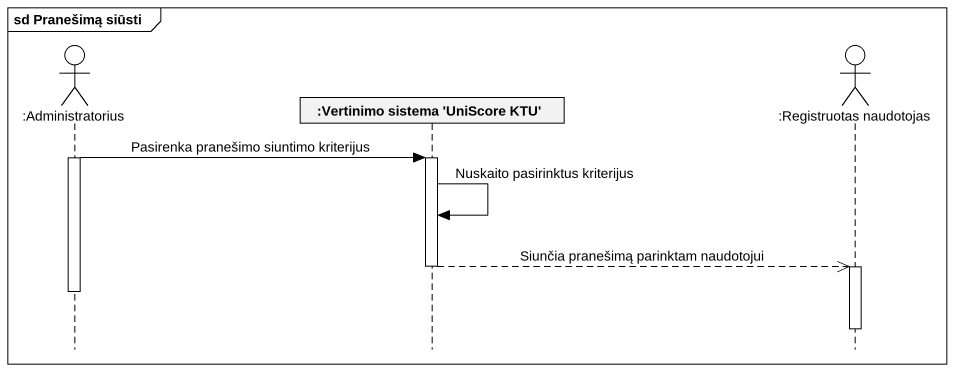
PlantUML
@startuml
mainframe sd Pranešimą siūsti
hide footbox
actor ":Administratorius" as Administratorius
participant ":Vertinimo sistema 'UniScore KTU'" as Vertinimo_sistema_UniScore
actor ":Registruotas naudotojas" as Registruotas_naudotojas

activate Administratorius
Administratorius -> Vertinimo_sistema_UniScore : Pasirenka pranešimo siuntimo kriterijus
activate Vertinimo_sistema_UniScore
Vertinimo_sistema_UniScore -> Vertinimo_sistema_UniScore : Nuskaito pasirinktus kriterijus
Vertinimo_sistema_UniScore -->> Registruotas_naudotojas : Siunčia pranešimą parinktam naudotojui
deactivate Vertinimo_sistema_UniScore
activate Registruotas_naudotojas
deactivate Administratorius
deactivate Registruotas_naudotojas
@enduml
